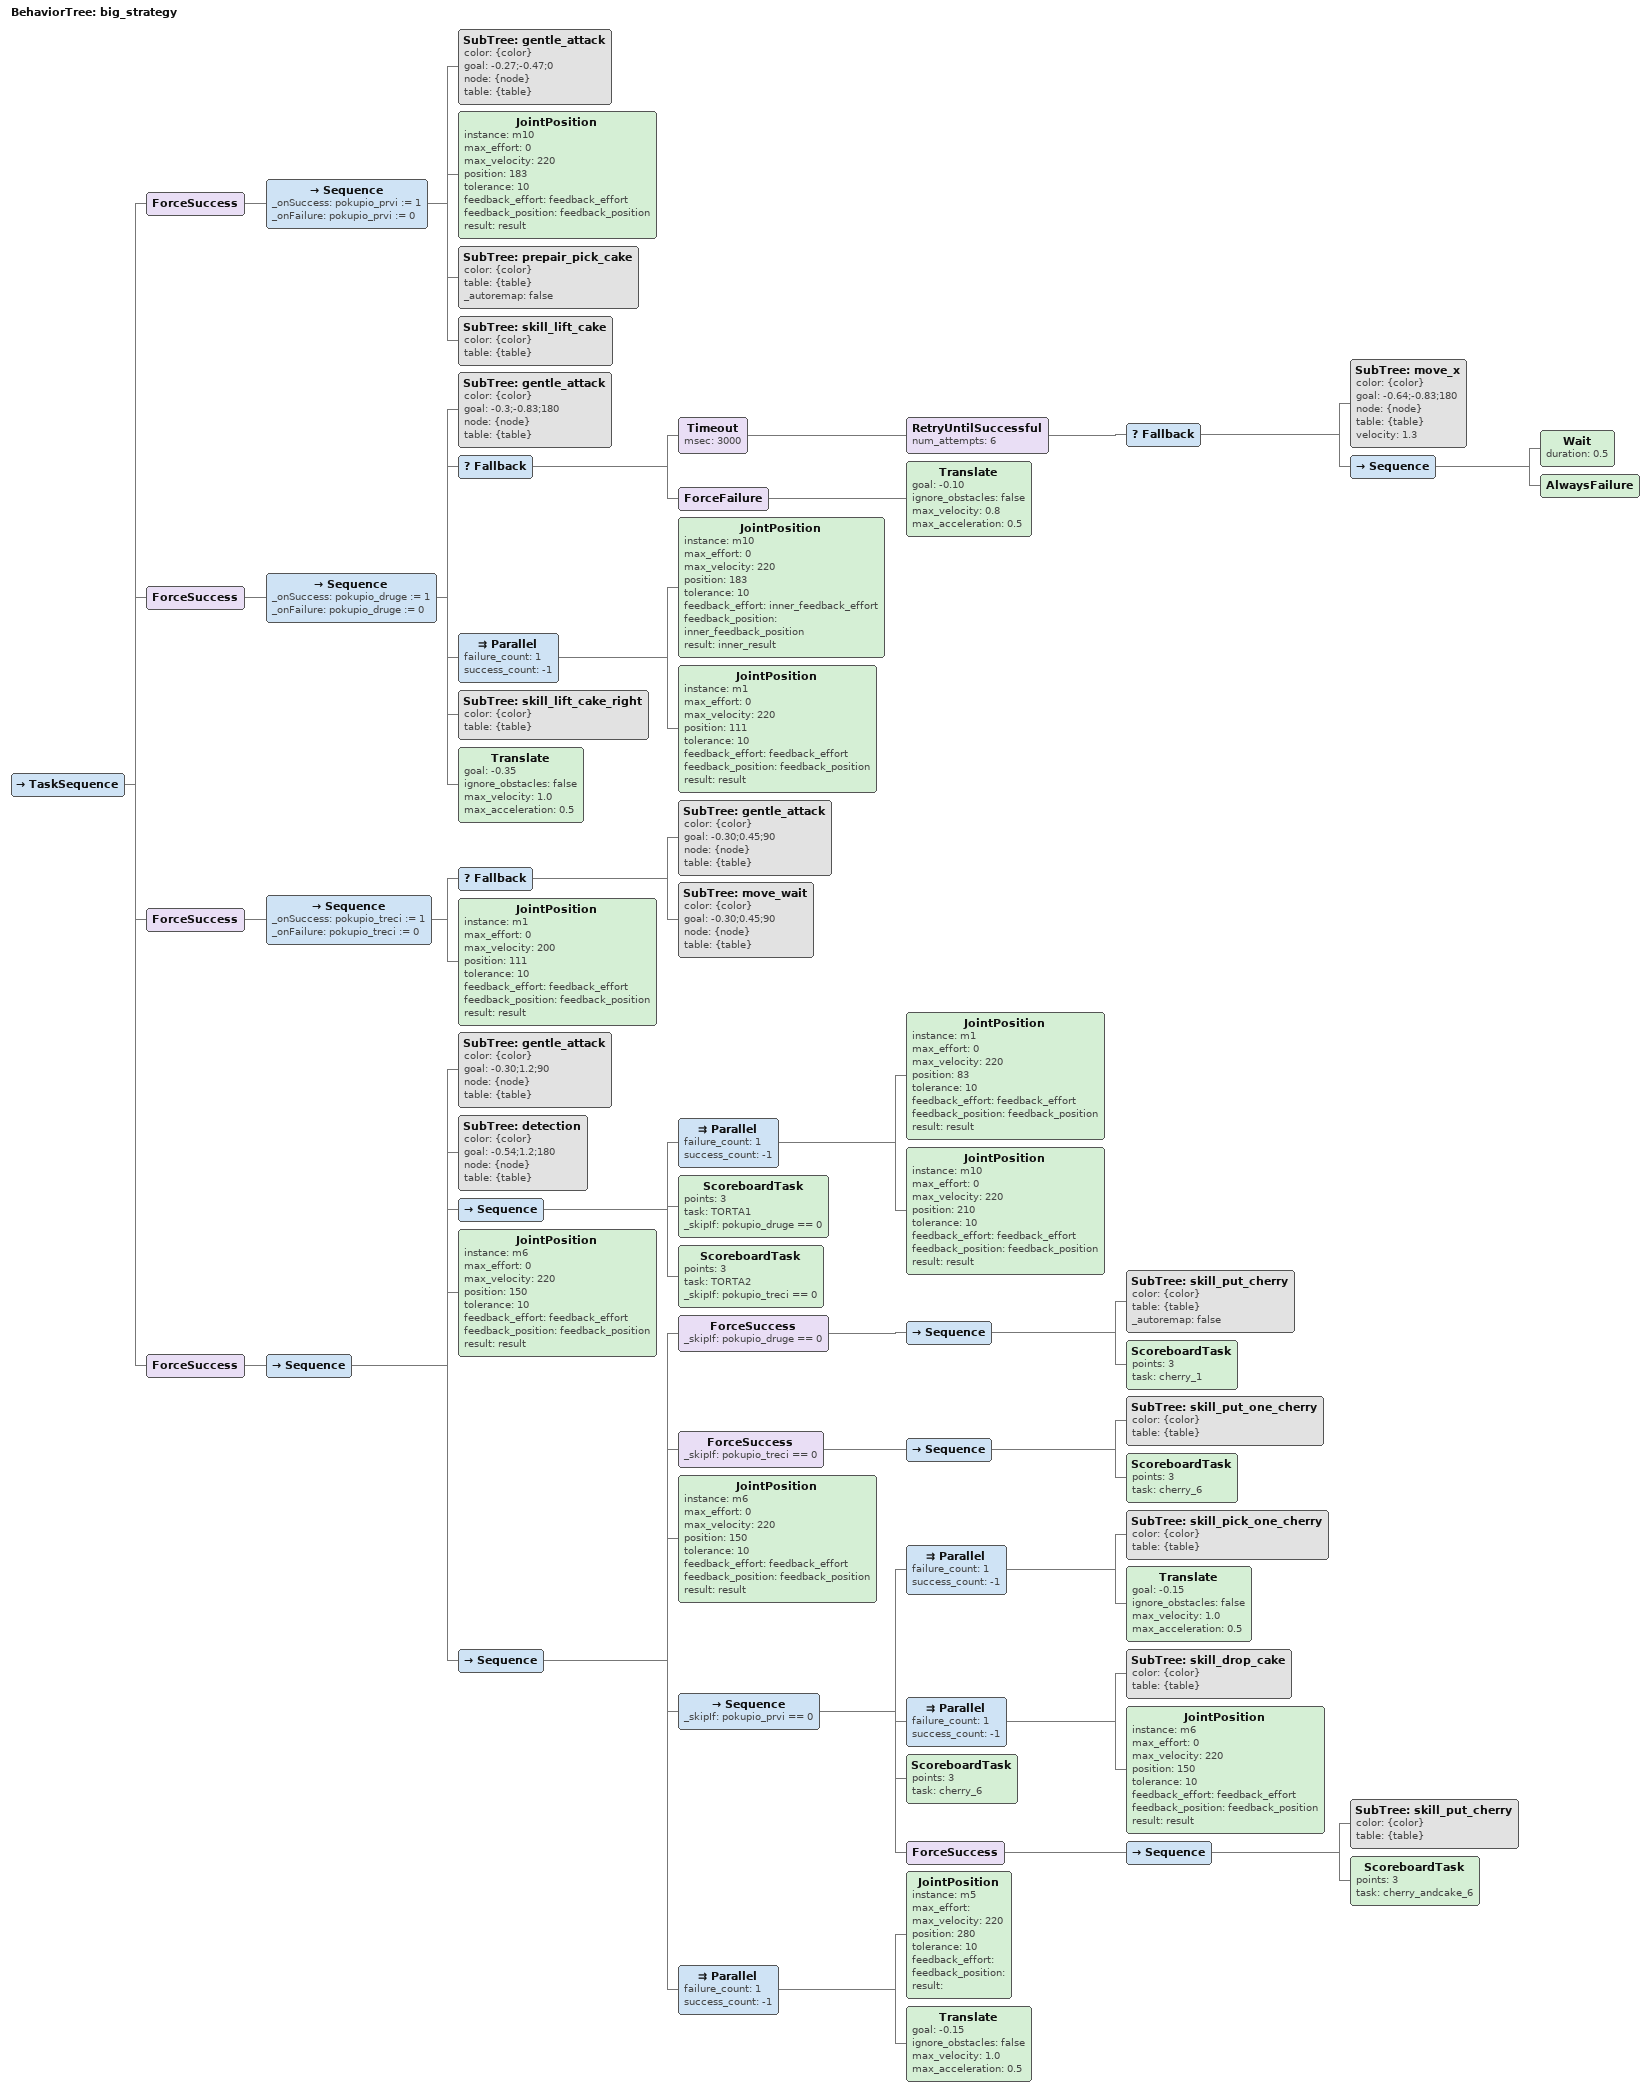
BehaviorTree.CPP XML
<?xml version="1.0" encoding="UTF-8"?>
<root BTCPP_format="4">
  <BehaviorTree ID="big_strategy">
    <TaskSequence>
      <ForceSuccess>
        <Sequence _onSuccess="pokupio_prvi := 1"
                  _onFailure="pokupio_prvi := 0">
          <SubTree ID="gentle_attack"
                   color="{color}"
                   goal="-0.27;-0.47;0"
                   node="{node}"
                   table="{table}"/>
          <JointPosition instance="m10"
                         max_effort="0"
                         max_velocity="220"
                         position="183"
                         tolerance="10"
                         feedback_effort="feedback_effort"
                         feedback_position="feedback_position"
                         result="result"/>
          <SubTree ID="prepair_pick_cake"
                   color="{color}"
                   table="{table}"
                   _autoremap="false"/>
          <SubTree ID="skill_lift_cake"
                   color="{color}"
                   table="{table}"/>
        </Sequence>
      </ForceSuccess>
      <ForceSuccess>
        <Sequence _onSuccess="pokupio_druge := 1"
                  _onFailure="pokupio_druge := 0">
          <SubTree ID="gentle_attack"
                   color="{color}"
                   goal="-0.3;-0.83;180"
                   node="{node}"
                   table="{table}"/>
          <Fallback>
            <Timeout msec="3000">
              <RetryUntilSuccessful num_attempts="6">
                <Fallback>
                  <SubTree ID="move_x"
                           color="{color}"
                           goal="-0.64;-0.83;180"
                           node="{node}"
                           table="{table}"
                           velocity="1.3"/>
                  <Sequence>
                    <Wait duration="0.5"/>
                    <AlwaysFailure/>
                  </Sequence>
                </Fallback>
              </RetryUntilSuccessful>
            </Timeout>
            <ForceFailure>
              <Translate goal="-0.10"
                         ignore_obstacles="false"
                         max_velocity="0.8"
                         max_acceleration="0.5"/>
            </ForceFailure>
          </Fallback>
          <Parallel failure_count="1"
                    success_count="-1">
            <JointPosition instance="m10"
                           max_effort="0"
                           max_velocity="220"
                           position="183"
                           tolerance="10"
                           feedback_effort="inner_feedback_effort"
                           feedback_position="inner_feedback_position"
                           result="inner_result"/>
            <JointPosition instance="m1"
                           max_effort="0"
                           max_velocity="220"
                           position="111"
                           tolerance="10"
                           feedback_effort="feedback_effort"
                           feedback_position="feedback_position"
                           result="result"/>
          </Parallel>
          <SubTree ID="skill_lift_cake_right"
                   color="{color}"
                   table="{table}"/>
          <Translate goal="-0.35"
                     ignore_obstacles="false"
                     max_velocity="1.0"
                     max_acceleration="0.5"/>
        </Sequence>
      </ForceSuccess>
      <ForceSuccess>
        <Sequence _onSuccess="pokupio_treci := 1"
                  _onFailure="pokupio_treci := 0">
          <Fallback>
            <SubTree ID="gentle_attack"
                     color="{color}"
                     goal="-0.30;0.45;90"
                     node="{node}"
                     table="{table}"/>
            <SubTree ID="move_wait"
                     color="{color}"
                     goal="-0.30;0.45;90"
                     node="{node}"
                     table="{table}"/>
          </Fallback>
          <JointPosition instance="m1"
                         max_effort="0"
                         max_velocity="200"
                         position="111"
                         tolerance="10"
                         feedback_effort="feedback_effort"
                         feedback_position="feedback_position"
                         result="result"/>
        </Sequence>
      </ForceSuccess>
      <ForceSuccess>
        <Sequence>
          <SubTree ID="gentle_attack"
                   color="{color}"
                   goal="-0.30;1.2;90"
                   node="{node}"
                   table="{table}"/>
          <SubTree ID="detection"
                   color="{color}"
                   goal="-0.54;1.2;180"
                   node="{node}"
                   table="{table}"/>
          <Sequence>
            <Parallel failure_count="1"
                      success_count="-1">
              <JointPosition instance="m1"
                             max_effort="0"
                             max_velocity="220"
                             position="83"
                             tolerance="10"
                             feedback_effort="feedback_effort"
                             feedback_position="feedback_position"
                             result="result"/>
              <JointPosition instance="m10"
                             max_effort="0"
                             max_velocity="220"
                             position="210"
                             tolerance="10"
                             feedback_effort="feedback_effort"
                             feedback_position="feedback_position"
                             result="result"/>
            </Parallel>
            <ScoreboardTask points="3"
                            task="TORTA1"
                            _skipIf="pokupio_druge == 0"/>
            <ScoreboardTask points="3"
                            task="TORTA2"
                            _skipIf="pokupio_treci == 0"/>
          </Sequence>
          <JointPosition instance="m6"
                         max_effort="0"
                         max_velocity="220"
                         position="150"
                         tolerance="10"
                         feedback_effort="feedback_effort"
                         feedback_position="feedback_position"
                         result="result"/>
          <Sequence>
            <ForceSuccess _skipIf="pokupio_druge == 0">
              <Sequence>
                <SubTree ID="skill_put_cherry"
                         color="{color}"
                         table="{table}"
                         _autoremap="false"/>
                <ScoreboardTask points="3"
                                task="cherry_1"/>
              </Sequence>
            </ForceSuccess>
            <ForceSuccess _skipIf="pokupio_treci == 0">
              <Sequence>
                <SubTree ID="skill_put_one_cherry"
                         color="{color}"
                         table="{table}"/>
                <ScoreboardTask points="3"
                                task="cherry_6"/>
              </Sequence>
            </ForceSuccess>
            <JointPosition instance="m6"
                           max_effort="0"
                           max_velocity="220"
                           position="150"
                           tolerance="10"
                           feedback_effort="feedback_effort"
                           feedback_position="feedback_position"
                           result="result"/>
            <Sequence _skipIf="pokupio_prvi == 0">
              <Parallel failure_count="1"
                        success_count="-1">
                <SubTree ID="skill_pick_one_cherry"
                         color="{color}"
                         table="{table}"/>
                <Translate goal="-0.15"
                           ignore_obstacles="false"
                           max_velocity="1.0"
                           max_acceleration="0.5"/>
              </Parallel>
              <Parallel failure_count="1"
                        success_count="-1">
                <SubTree ID="skill_drop_cake"
                         color="{color}"
                         table="{table}"/>
                <JointPosition instance="m6"
                               max_effort="0"
                               max_velocity="220"
                               position="150"
                               tolerance="10"
                               feedback_effort="feedback_effort"
                               feedback_position="feedback_position"
                               result="result"/>
              </Parallel>
              <ScoreboardTask points="3"
                              task="cherry_6"/>
              <ForceSuccess>
                <Sequence>
                  <SubTree ID="skill_put_cherry"
                           color="{color}"
                           table="{table}"/>
                  <ScoreboardTask points="3"
                                  task="cherry_andcake_6"/>
                </Sequence>
              </ForceSuccess>
            </Sequence>
            <Parallel failure_count="1"
                      success_count="-1">
              <JointPosition instance="m5"
                             max_effort=""
                             max_velocity="220"
                             position="280"
                             tolerance="10"
                             feedback_effort=""
                             feedback_position=""
                             result=""/>
              <Translate goal="-0.15"
                         ignore_obstacles="false"
                         max_velocity="1.0"
                         max_acceleration="0.5"/>
            </Parallel>
          </Sequence>
        </Sequence>
      </ForceSuccess>
    </TaskSequence>
  </BehaviorTree>

</root>
